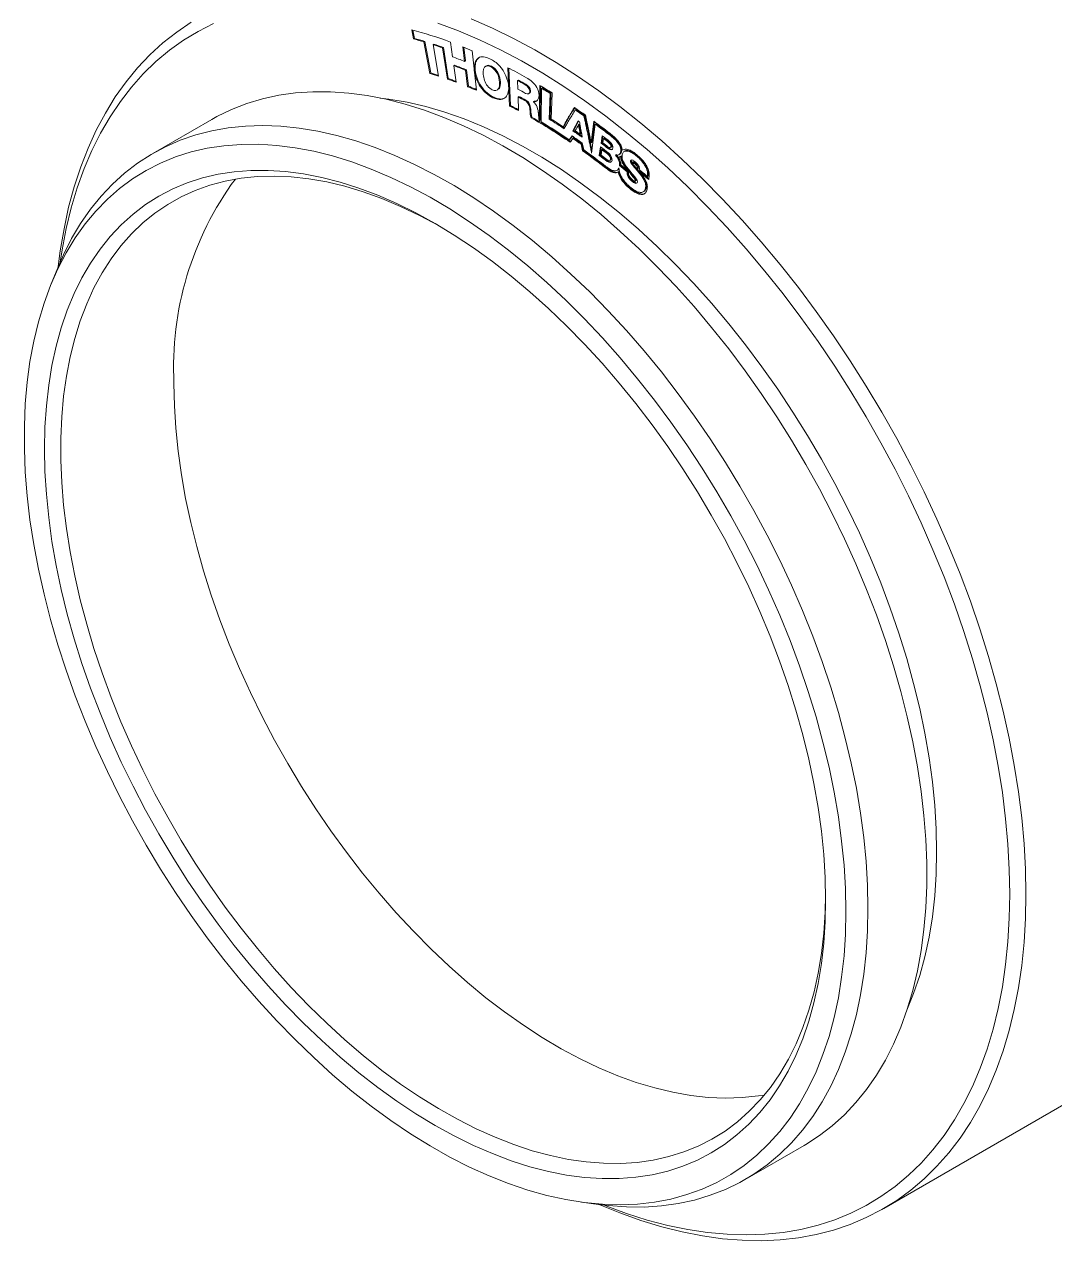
# Model space of a CAD drawing. Header units: inches. Extents: x 0.1 to 10.9, y 0 to 8.5.
# Drawn here: x 6.98 to 8.78, y 5.214 to 7.339 of the extents above; entities that cross this region are included whole.
import ezdxf

# ---------------------------------------------------------------- set-up
doc = ezdxf.new("R2010")
doc.units = ezdxf.units.IN
doc.header["$MEASUREMENT"] = 0

msp = doc.modelspace()

# ---------------------------------------------------------------- linework, layer by layer
at = {"color": 7, "linetype": 'Continuous', "lineweight": 0}
for p, q in [((7.6604, 7.3135), (7.6571, 7.3295)), ((7.6618, 7.3143), (7.6588, 7.329)), ((7.6618, 7.3143), (7.6604, 7.3135)), ((7.6799, 7.3092), (7.6785, 7.3084)), ((7.6889, 7.2531), (7.6785, 7.3084)), ((7.6903, 7.2539), (7.6799, 7.3092)), ((7.6957, 7.3043), (7.6943, 7.3035)), ((7.6943, 7.3035), (7.7039, 7.2485)), ((7.7124, 7.2987), (7.711, 7.2979)), ((7.7195, 7.2432), (7.711, 7.2979)), ((7.721, 7.2441), (7.7124, 7.2987)), ((7.7247, 7.3079), (7.7283, 7.2823)), ((7.7494, 7.2742), (7.7463, 7.2995)), ((7.7508, 7.275), (7.7479, 7.2988)), ((7.7627, 7.2927), (7.77, 7.2237)), ((7.7508, 7.275), (7.7494, 7.2742)), ((7.6903, 7.2539), (7.6889, 7.2531)), ((7.732, 7.2675), (7.7306, 7.2666)), ((7.7306, 7.2666), (7.7347, 7.2378)), ((7.7527, 7.2594), (7.7513, 7.2586)), ((7.7547, 7.23), (7.7513, 7.2586)), ((7.7562, 7.2308), (7.7527, 7.2594)), ((7.7678, 7.259), (7.7664, 7.2582)), ((7.7877, 7.2666), (7.786, 7.2656)), ((7.7962, 7.2658), (7.7948, 7.265)), ((7.8281, 7.1962), (7.8251, 7.2632)), ((7.8295, 7.1971), (7.8266, 7.2624)), ((7.721, 7.2441), (7.7195, 7.2432)), ((7.7562, 7.2308), (7.7547, 7.23)), ((7.812, 7.2387), (7.8106, 7.2379)), ((7.8435, 7.2415), (7.8421, 7.2407)), ((7.8421, 7.2407), (7.8425, 7.2257)), ((7.8565, 7.2343), (7.8551, 7.2335)), ((7.8808, 7.2322), (7.8799, 7.1705)), ((7.8822, 7.2314), (7.8814, 7.1713)), ((7.8831, 7.1687), (7.8841, 7.227)), ((7.8855, 7.2278), (7.8841, 7.227)), ((7.8005, 7.2115), (7.799, 7.2106)), ((7.8063, 7.2242), (7.8081, 7.2252)), ((7.8084, 7.2088), (7.807, 7.208)), ((7.8443, 7.2131), (7.8429, 7.2123)), ((7.8429, 7.2123), (7.8435, 7.1881)), ((7.8563, 7.2065), (7.8549, 7.2057)), ((7.8614, 7.2177), (7.8632, 7.2188)), ((7.8648, 7.2226), (7.8634, 7.2218)), ((7.8712, 7.2047), (7.8698, 7.2039)), ((7.8989, 7.2179), (7.8975, 7.1732)), ((7.9004, 7.2188), (7.8989, 7.174)), ((7.9004, 7.2188), (7.8989, 7.2179)), ((7.9006, 7.1735), (7.9023, 7.2191)), ((7.8295, 7.1971), (7.8281, 7.1962)), ((7.8652, 7.1881), (7.8638, 7.1873)), ((7.8698, 7.2039), (7.8698, 7.2037)), ((7.9442, 7.1901), (7.9428, 7.1893)), ((7.3077, 7.1728), (7.2049, 7.1135)), ((7.867, 7.1766), (7.8656, 7.1758)), ((7.8814, 7.1713), (7.8799, 7.1705)), ((7.8989, 7.174), (7.8975, 7.1732)), ((7.948, 7.1701), (7.9388, 7.1527)), ((7.9487, 7.1696), (7.9402, 7.1536)), ((7.9498, 7.1644), (7.9484, 7.1636)), ((7.9593, 7.1796), (7.9579, 7.1788)), ((7.9753, 7.1695), (7.9706, 7.1319)), ((7.9714, 7.1137), (7.9778, 7.1644)), ((7.9765, 7.1687), (7.972, 7.1327)), ((7.9792, 7.1652), (7.9778, 7.1644)), ((7.9229, 7.161), (7.9215, 7.1601)), ((7.9373, 7.1439), (7.9324, 7.1371)), ((7.9378, 7.1435), (7.9339, 7.138)), ((7.9402, 7.1536), (7.9388, 7.1527)), ((7.9526, 7.1481), (7.9512, 7.1473)), ((7.9879, 7.1312), (7.9898, 7.1442)), ((7.9893, 7.132), (7.991, 7.1433)), ((8.0056, 7.1453), (8.0042, 7.1445)), ((7.9339, 7.138), (7.9324, 7.1371)), ((7.9342, 7.1328), (7.9385, 7.1396)), ((7.9399, 7.1404), (7.9385, 7.1396)), ((7.9543, 7.1304), (7.9529, 7.1295)), ((7.9529, 7.1295), (7.9553, 7.1181)), ((7.9543, 7.1304), (7.9567, 7.119)), ((7.9576, 7.1196), (7.9546, 7.1318)), ((7.972, 7.1327), (7.9706, 7.1319)), ((7.987, 7.125), (7.9848, 7.11)), ((7.9882, 7.1241), (7.9862, 7.1108)), ((7.9892, 7.1202), (7.9878, 7.1105)), ((7.9893, 7.132), (7.9879, 7.1312)), ((7.9907, 7.121), (7.9892, 7.1202)), ((7.9922, 7.1392), (7.9911, 7.1317)), ((7.9936, 7.1401), (7.9922, 7.1392)), ((8.002, 7.1223), (8.0006, 7.1215)), ((8.0026, 7.1332), (8.0011, 7.1324)), ((8.0043, 7.1236), (8.006, 7.1246)), ((8.0066, 7.1258), (8.0052, 7.125)), ((7.9567, 7.119), (7.9553, 7.1181)), ((7.9862, 7.1108), (7.9848, 7.11)), ((8, 7.1003), (7.9986, 7.0994)), ((8.0011, 7.113), (7.9997, 7.1121)), ((8.0032, 7.1012), (8.005, 7.1022)), ((8.0059, 7.1039), (8.0044, 7.1031)), ((8.0197, 7.1074), (8.0183, 7.1066)), ((8.0189, 7.1108), (8.0206, 7.1118)), ((8.0197, 7.1074), (8.0217, 7.1079)), ((8.0234, 7.1163), (8.022, 7.1154)), ((8.0239, 7.1094), (8.0225, 7.1086)), ((8.0298, 7.1176), (8.0281, 7.1166)), ((8.0407, 7.1011), (8.0393, 7.1003)), ((8.0412, 7.1019), (8.0407, 7.1011)), ((8.0438, 7.0985), (8.0424, 7.0977)), ((8.0521, 7.1089), (8.0507, 7.1081)), ((8.0003, 7.0864), (7.9989, 7.0856)), ((8.0156, 7.0837), (8.0173, 7.0847)), ((8.0164, 7.0805), (8.0177, 7.0812)), ((8.0192, 7.0874), (8.0169, 7.0849)), ((8.0191, 7.082), (8.0177, 7.0812)), ((8.0197, 7.0795), (8.0182, 7.0787)), ((8.0215, 7.093), (8.0201, 7.0922)), ((8.0348, 7.0858), (8.0334, 7.0849)), ((8.0334, 7.0849), (8.0359, 7.0821)), ((8.0348, 7.0821), (8.0334, 7.0813)), ((8.0348, 7.0858), (8.0373, 7.0829)), ((8.0373, 7.0829), (8.0359, 7.0821)), ((8.0377, 7.0824), (8.0362, 7.0816)), ((8.0489, 7.0954), (8.0475, 7.0946)), ((8.0526, 7.0868), (8.0512, 7.086)), ((8.0529, 7.089), (8.0515, 7.0882)), ((8.055, 7.0811), (8.0536, 7.0803)), ((8.056, 7.0828), (8.0546, 7.082)), ((8.027, 7.0658), (8.0256, 7.065)), ((8.0288, 7.0635), (8.0274, 7.0627)), ((8.0431, 7.0658), (8.0417, 7.065)), ((8.047, 7.0649), (8.0487, 7.0659)), ((8.0492, 7.0664), (8.0478, 7.0656)), ((8.0702, 7.0738), (8.0687, 7.073)), ((8.0506, 7.0451), (8.0492, 7.0443)), ((8.0611, 7.046), (8.0629, 7.047)), ((8.0669, 7.0533), (8.0655, 7.0525)), ((7.0387, 6.9134), (7.0274, 6.8858)), ((8.4817, 5.2699), (9.91, 6.0944)), ((8.2398, 5.3208), (8.3426, 5.3801)), ((7.9539, 5.2809), (7.9834, 5.2769))]:
    msp.add_line(p, q, dxfattribs=at)
at = {"color": 7, "linetype": 'Continuous', "lineweight": 0, "flags": 128}
for points in [[(7.0396, 6.9156), (7.0432, 6.9433), (7.0497, 6.9819), (7.0578, 7.0192), (7.0676, 7.0552), (7.0788, 7.0897), (7.0917, 7.1227), (7.106, 7.1541), (7.1219, 7.184), (7.1392, 7.2121), (7.158, 7.2384), (7.1781, 7.263), (7.1997, 7.2858), (7.2225, 7.3066), (7.2466, 7.3255), (7.2719, 7.3425)], [(7.3111, 7.3401), (7.2841, 7.3266), (7.2583, 7.311), (7.2337, 7.2935), (7.2103, 7.274), (7.1882, 7.2526), (7.1675, 7.2293), (7.1481, 7.2042), (7.1301, 7.1774), (7.1135, 7.1488), (7.0985, 7.1186), (7.0849, 7.0868), (7.0729, 7.0534), (7.0624, 7.0186), (7.0535, 6.9823), (7.0462, 6.9448), (7.0428, 6.9233)], [(8.702, 5.8193), (8.7011, 5.8624), (8.6987, 5.9063), (8.6946, 5.951), (8.6889, 5.9965), (8.6816, 6.0425), (8.6727, 6.089), (8.6623, 6.1359), (8.6502, 6.1831), (8.6367, 6.2306), (8.6216, 6.2782), (8.6051, 6.3259), (8.5871, 6.3735), (8.5677, 6.421), (8.5469, 6.4682), (8.5248, 6.5151), (8.5014, 6.5616), (8.4768, 6.6076), (8.451, 6.653), (8.4241, 6.6976), (8.396, 6.7416), (8.3669, 6.7846), (8.3369, 6.8267), (8.3059, 6.8678), (8.2741, 6.9077), (8.2414, 6.9465), (8.2081, 6.984), (8.174, 7.0202), (8.1394, 7.055), (8.1043, 7.0883), (8.0686, 7.12), (8.0326, 7.1502), (7.9963, 7.1787), (7.9597, 7.2054), (7.9229, 7.2304), (7.886, 7.2536), (7.8491, 7.2749), (7.8122, 7.2943), (7.7755, 7.3118), (7.7389, 7.3273), (7.7025, 7.3407)], [(7.761, 7.3487), (7.798, 7.3325), (7.8351, 7.3144), (7.8724, 7.2943), (7.9097, 7.2723), (7.9469, 7.2485), (7.984, 7.2228), (8.0209, 7.1954), (8.0575, 7.1662), (8.0938, 7.1354), (8.1297, 7.103), (8.1651, 7.0691), (8.2, 7.0337), (8.2342, 6.9969), (8.2678, 6.9588), (8.3006, 6.9195), (8.3326, 6.8789), (8.3637, 6.8373), (8.3939, 6.7946), (8.4232, 6.751), (8.4513, 6.7065), (8.4784, 6.6613), (8.5043, 6.6154), (8.5291, 6.5689), (8.5525, 6.5219), (8.5747, 6.4745), (8.5955, 6.4268), (8.615, 6.3788), (8.6331, 6.3308), (8.6496, 6.2826), (8.6648, 6.2345), (8.6784, 6.1866), (8.6904, 6.1389), (8.7009, 6.0915), (8.7098, 6.0446), (8.7172, 5.9982), (8.7229, 5.9523), (8.727, 5.9072), (8.7294, 5.8628), (8.7302, 5.8193)], [(7.3077, 7.1728), (7.3169, 7.178), (7.3423, 7.1903), (7.3688, 7.2006), (7.3964, 7.2089), (7.4249, 7.2151), (7.4542, 7.2191), (7.4844, 7.2211), (7.5154, 7.221), (7.5471, 7.2187), (7.5794, 7.2144), (7.6122, 7.208), (7.6455, 7.1994), (7.6792, 7.1889), (7.7132, 7.1763), (7.7475, 7.1616), (7.782, 7.1451), (7.8165, 7.1265), (7.8511, 7.1061), (7.8856, 7.0838), (7.92, 7.0597), (7.9541, 7.0339), (7.988, 7.0064), (8.0215, 6.9772), (8.0546, 6.9465), (8.0872, 6.9143), (8.1191, 6.8807), (8.1505, 6.8457), (8.181, 6.8095), (8.2109, 6.772), (8.2398, 6.7335), (8.2678, 6.6939), (8.2948, 6.6534), (8.3208, 6.6121), (8.3457, 6.57), (8.3694, 6.5273), (8.3919, 6.484), (8.4131, 6.4402), (8.4331, 6.3961), (8.4516, 6.3517), (8.4688, 6.3071), (8.4845, 6.2625), (8.4988, 6.2179), (8.5115, 6.1734), (8.5228, 6.1292), (8.5324, 6.0853), (8.5405, 6.0418), (8.547, 5.9988), (8.5519, 5.9565), (8.5552, 5.9149), (8.5568, 5.8741), (8.5568, 5.8341), (8.5552, 5.7952), (8.5519, 5.7573), (8.547, 5.7206), (8.5405, 5.6852), (8.5324, 5.651), (8.5228, 5.6183), (8.5115, 5.587), (8.4988, 5.5573), (8.4845, 5.5291), (8.4688, 5.5027), (8.4516, 5.4779), (8.4331, 5.455), (8.4131, 5.4338), (8.3919, 5.4146), (8.3694, 5.3973), (8.3457, 5.3819), (8.3426, 5.3801)], [(7.6021, 7.2101), (7.6171, 7.2083), (7.6493, 7.2028), (7.682, 7.1952), (7.7151, 7.1855), (7.7486, 7.1737), (7.7824, 7.1599), (7.8164, 7.1441), (7.8505, 7.1263), (7.8846, 7.1066), (7.9187, 7.085), (7.9527, 7.0616), (7.9865, 7.0364), (8.02, 7.0095), (8.0532, 6.9809), (8.0859, 6.9507), (8.1181, 6.9191), (8.1497, 6.886), (8.1806, 6.8515), (8.2109, 6.8157), (8.2403, 6.7787), (8.2689, 6.7406), (8.2965, 6.7015), (8.3231, 6.6615), (8.3486, 6.6206), (8.3731, 6.5789), (8.3963, 6.5367), (8.4183, 6.4938), (8.4391, 6.4505), (8.4585, 6.4069), (8.4765, 6.363), (8.4931, 6.319), (8.5082, 6.2749), (8.5218, 6.2309), (8.5339, 6.187), (8.5445, 6.1434), (8.5534, 6.1002), (8.5608, 6.0575), (8.5666, 6.0153), (8.5707, 5.9738), (8.5731, 5.9331), (8.574, 5.8932), (8.5731, 5.8542), (8.5707, 5.8163), (8.5666, 5.7796), (8.5608, 5.744), (8.5534, 5.7098), (8.5445, 5.6769), (8.5339, 5.6455), (8.5222, 5.6164)], [(7.0387, 6.9134), (7.0487, 6.9363), (7.063, 6.9645), (7.0787, 6.9909), (7.0959, 7.0157), (7.1144, 7.0386), (7.1344, 7.0598), (7.1556, 7.079), (7.1781, 7.0963), (7.2018, 7.1117), (7.2267, 7.1251), (7.2527, 7.1364), (7.2797, 7.1457), (7.3077, 7.1529), (7.3367, 7.158), (7.3665, 7.1611), (7.3971, 7.162), (7.4284, 7.1608), (7.4604, 7.1575), (7.4929, 7.1521), (7.526, 7.1446), (7.5595, 7.1351), (7.5934, 7.1235), (7.6276, 7.1099), (7.6619, 7.0943), (7.6964, 7.0767), (7.731, 7.0572), (7.7656, 7.0358), (7.8, 7.0127), (7.8343, 6.9877), (7.8683, 6.961), (7.902, 6.9327), (7.9353, 6.9027), (7.9682, 6.8713), (8.0004, 6.8383), (8.0321, 6.804), (8.0631, 6.7684), (8.0933, 6.7316), (8.1226, 6.6936), (8.1511, 6.6545), (8.1787, 6.6145), (8.2052, 6.5735), (8.2306, 6.5318), (8.2549, 6.4894), (8.278, 6.4464), (8.2999, 6.4028), (8.3205, 6.3589), (8.3397, 6.3146), (8.3576, 6.2701), (8.3741, 6.2255), (8.3891, 6.1809), (8.4026, 6.1363), (8.4146, 6.0919), (8.425, 6.0479), (8.4339, 6.0042), (8.4412, 5.9609), (8.4469, 5.9183), (8.451, 5.8763), (8.4534, 5.835), (8.4542, 5.7946)], [(8.4156, 5.7887), (8.4148, 5.8289), (8.4123, 5.87), (8.4082, 5.9118), (8.4024, 5.9543), (8.395, 5.9974), (8.3861, 6.0409), (8.3755, 6.0849), (8.3634, 6.1291), (8.3497, 6.1734), (8.3346, 6.2179), (8.318, 6.2623), (8.2999, 6.3065), (8.2805, 6.3506), (8.2598, 6.3943), (8.2377, 6.4375), (8.2144, 6.4802), (8.1899, 6.5223), (8.1643, 6.5636), (8.1376, 6.6041), (8.1099, 6.6437), (8.0813, 6.6823), (8.0517, 6.7197), (8.0214, 6.756), (7.9903, 6.791), (7.9586, 6.8247), (7.9262, 6.8569), (7.8933, 6.8876), (7.86, 6.9168), (7.8263, 6.9443), (7.7923, 6.9701), (7.758, 6.9941), (7.7237, 7.0163), (7.6893, 7.0367), (7.6549, 7.0551), (7.6206, 7.0716), (7.5864, 7.0861), (7.5526, 7.0985), (7.519, 7.1089), (7.4859, 7.1172), (7.4533, 7.1234), (7.4212, 7.1274), (7.3898, 7.1294), (7.3591, 7.1292), (7.3291, 7.1269), (7.3, 7.1225), (7.2718, 7.1159), (7.2446, 7.1073), (7.2185, 7.0965), (7.1934, 7.0838), (7.1695, 7.0689), (7.1468, 7.0521), (7.1254, 7.0334), (7.1053, 7.0127), (7.0866, 6.9902), (7.0693, 6.9659), (7.0534, 6.9398), (7.039, 6.912), (7.0261, 6.8826), (7.0148, 6.8516), (7.005, 6.8191), (6.9968, 6.7852), (6.9902, 6.75), (6.9853, 6.7135), (6.982, 6.6758), (6.9804, 6.6371), (6.9804, 6.5973), (6.982, 6.5567), (6.9853, 6.5152), (6.9902, 6.473), (6.9968, 6.4302), (7.005, 6.3869), (7.0148, 6.3431), (7.0261, 6.2991), (7.039, 6.2548), (7.0534, 6.2103), (7.0693, 6.1659), (7.0866, 6.1216), (7.1053, 6.0774), (7.1254, 6.0335), (7.1468, 5.9901), (7.1695, 5.9471), (7.1934, 5.9047), (7.2185, 5.8629), (7.2446, 5.822), (7.2718, 5.782), (7.3, 5.7429), (7.3291, 5.7048), (7.3591, 5.6679), (7.3898, 5.6323), (7.4212, 5.598), (7.4533, 5.565), (7.4859, 5.5335), (7.519, 5.5036), (7.5526, 5.4752), (7.5864, 5.4486), (7.6206, 5.4237), (7.6549, 5.4005), (7.6893, 5.3792), (7.7237, 5.3598), (7.758, 5.3424), (7.7923, 5.3269), (7.8263, 5.3135), (7.86, 5.302), (7.8933, 5.2927), (7.9262, 5.2855), (7.9586, 5.2803), (7.9903, 5.2773), (8.0214, 5.2764), (8.0517, 5.2777), (8.0813, 5.281), (8.1099, 5.2865), (8.1376, 5.2941), (8.1643, 5.3038), (8.1899, 5.3156), (8.2144, 5.3294), (8.2377, 5.3452), (8.2598, 5.363), (8.2805, 5.3827), (8.2999, 5.4043), (8.318, 5.4277), (8.3346, 5.453), (8.3497, 5.4799), (8.3634, 5.5085), (8.3755, 5.5387), (8.3861, 5.5705), (8.395, 5.6037), (8.4024, 5.6382), (8.4082, 5.6741), (8.4123, 5.7112), (8.4148, 5.7494), (8.4156, 5.7887)], [(8.3802, 5.8091), (8.3794, 5.7709), (8.3769, 5.7337), (8.3728, 5.6977), (8.3671, 5.6629), (8.3598, 5.6294), (8.3508, 5.5973), (8.3403, 5.5666), (8.3283, 5.5375), (8.3147, 5.51), (8.2997, 5.4841), (8.2831, 5.46), (8.2652, 5.4377), (8.2459, 5.4172), (8.2253, 5.3986), (8.2035, 5.382), (8.1804, 5.3673), (8.1561, 5.3546), (8.1308, 5.344), (8.1043, 5.3354), (8.077, 5.329), (8.0487, 5.3246), (8.0195, 5.3224), (7.9896, 5.3223), (7.959, 5.3243), (7.9277, 5.3284), (7.8959, 5.3346), (7.8637, 5.3429), (7.831, 5.3533), (7.798, 5.3658), (7.7648, 5.3802), (7.7313, 5.3967), (7.6979, 5.415), (7.6644, 5.4353), (7.631, 5.4574), (7.5977, 5.4814), (7.5647, 5.507), (7.5321, 5.5344), (7.4998, 5.5633), (7.468, 5.5938), (7.4367, 5.6258), (7.4061, 5.6591), (7.3762, 5.6938), (7.3471, 5.7297), (7.3188, 5.7667), (7.2914, 5.8048), (7.265, 5.8438), (7.2396, 5.8837), (7.2154, 5.9244), (7.1923, 5.9657), (7.1704, 6.0076), (7.1498, 6.05), (7.1305, 6.0928), (7.1126, 6.1358), (7.0961, 6.179), (7.081, 6.2222), (7.0675, 6.2654), (7.0554, 6.3084), (7.0449, 6.3512), (7.036, 6.3936), (7.0286, 6.4356), (7.0229, 6.477), (7.0188, 6.5178), (7.0163, 6.5578), (7.0155, 6.5969), (7.0163, 6.6351), (7.0188, 6.6723), (7.0229, 6.7083), (7.0286, 6.7431), (7.036, 6.7766), (7.0449, 6.8087), (7.0554, 6.8393), (7.0675, 6.8685), (7.081, 6.896), (7.0961, 6.9218), (7.1126, 6.946), (7.1305, 6.9683), (7.1498, 6.9888), (7.1704, 7.0074), (7.1923, 7.024), (7.2154, 7.0387), (7.2396, 7.0514), (7.265, 7.062), (7.2914, 7.0705), (7.3188, 7.077), (7.3471, 7.0814), (7.3762, 7.0836), (7.4061, 7.0837), (7.4367, 7.0817), (7.468, 7.0776), (7.4998, 7.0714), (7.5321, 7.0631), (7.5647, 7.0527), (7.5977, 7.0402), (7.631, 7.0258), (7.6644, 7.0093), (7.6979, 6.991), (7.7313, 6.9707), (7.7648, 6.9486), (7.798, 6.9246), (7.831, 6.899), (7.8637, 6.8716), (7.8959, 6.8427), (7.9277, 6.8122), (7.959, 6.7802), (7.9896, 6.7469), (8.0195, 6.7122), (8.0487, 6.6763), (8.077, 6.6393), (8.1043, 6.6012), (8.1308, 6.5622), (8.1561, 6.5223), (8.1804, 6.4816), (8.2035, 6.4403), (8.2253, 6.3984), (8.2459, 6.356), (8.2652, 6.3132), (8.2831, 6.2702), (8.2997, 6.227), (8.3147, 6.1838), (8.3283, 6.1406), (8.3403, 6.0976), (8.3508, 6.0548), (8.3598, 6.0123), (8.3671, 5.9704), (8.3728, 5.929), (8.3769, 5.8882), (8.3794, 5.8482), (8.3802, 5.8091)], [(7.7051, 6.9867), (7.7037, 6.9875), (7.6707, 7.0052), (7.6378, 7.0209), (7.605, 7.0346), (7.5725, 7.0463), (7.5404, 7.056), (7.5087, 7.0636), (7.4774, 7.0691), (7.4468, 7.0725), (7.4168, 7.0738), (7.3875, 7.073), (7.359, 7.0701), (7.3314, 7.0651), (7.3047, 7.058), (7.279, 7.0488), (7.2543, 7.0376), (7.2308, 7.0244), (7.2085, 7.0091), (7.1874, 6.9919), (7.1676, 6.9728), (7.1491, 6.9519), (7.1319, 6.9291), (7.1163, 6.9045), (7.102, 6.8783), (7.0893, 6.8505), (7.078, 6.821), (7.0684, 6.7901), (7.0603, 6.7578), (7.0538, 6.7241), (7.0489, 6.6892), (7.0456, 6.6531), (7.044, 6.6159), (7.044, 6.5777), (7.0456, 6.5386), (7.0489, 6.4988), (7.0538, 6.4582), (7.0603, 6.417), (7.0684, 6.3753), (7.078, 6.3333), (7.0893, 6.2909), (7.102, 6.2483), (7.1163, 6.2056), (7.1319, 6.163), (7.1491, 6.1204), (7.1676, 6.0781), (7.1874, 6.0361), (7.2085, 5.9946), (7.2308, 5.9535), (7.2543, 5.9131), (7.279, 5.8735), (7.3047, 5.8346), (7.3314, 5.7967), (7.359, 5.7598), (7.3875, 5.724), (7.4168, 5.6894), (7.4468, 5.656), (7.4774, 5.6241), (7.5087, 5.5935), (7.5404, 5.5645), (7.5725, 5.537), (7.605, 5.5112), (7.6378, 5.4872), (7.6707, 5.4648), (7.7037, 5.4444), (7.7368, 5.4258), (7.7698, 5.4091), (7.8026, 5.3943), (7.8353, 5.3816), (7.8676, 5.3709), (7.8995, 5.3623), (7.931, 5.3557), (7.962, 5.3512), (7.9923, 5.3489), (8.022, 5.3486), (8.0509, 5.3505), (8.0789, 5.3545), (8.1061, 5.3605), (8.1323, 5.3687), (8.1575, 5.3789), (8.1816, 5.3911), (8.2045, 5.4053), (8.2262, 5.4216), (8.2467, 5.4397), (8.2659, 5.4597), (8.2837, 5.4816), (8.3001, 5.5053), (8.3151, 5.5307), (8.3286, 5.5577), (8.3406, 5.5864), (8.351, 5.6166), (8.3599, 5.6482), (8.3672, 5.6812), (8.3729, 5.7155), (8.377, 5.7511), (8.3794, 5.7877), (8.3802, 5.8173)], [(8.273, 5.4681), (8.263, 5.4665), (8.2345, 5.4636), (8.2052, 5.4628), (8.1752, 5.4641), (8.1446, 5.4675), (8.1133, 5.473), (8.0816, 5.4806), (8.0495, 5.4903), (8.017, 5.502), (7.9842, 5.5158), (7.9513, 5.5315), (7.9183, 5.5491), (7.8852, 5.5687), (7.8522, 5.5901), (7.8194, 5.6133), (7.7867, 5.6382), (7.7544, 5.6649), (7.7225, 5.6931), (7.691, 5.7229), (7.66, 5.7542), (7.6297, 5.7868), (7.6, 5.8208), (7.5711, 5.856), (7.5431, 5.8924), (7.5159, 5.9298), (7.4897, 5.9682), (7.4645, 6.0075), (7.4404, 6.0475), (7.4175, 6.0883), (7.3958, 6.1296), (7.3753, 6.1714), (7.3561, 6.2135), (7.3383, 6.256), (7.3219, 6.2986), (7.3069, 6.3413), (7.2934, 6.3839), (7.2815, 6.4264), (7.271, 6.4686), (7.2621, 6.5105), (7.2548, 6.552), (7.2491, 6.5929), (7.2451, 6.6331), (7.2426, 6.6726), (7.2418, 6.7112)], [(8.7302, 5.8193), (8.7294, 5.7767), (8.727, 5.7352), (8.7229, 5.6947), (8.7172, 5.6555), (8.7098, 5.6175), (8.7009, 5.5809), (8.6904, 5.5456), (8.6784, 5.5119), (8.6648, 5.4796), (8.6496, 5.449), (8.6331, 5.42), (8.615, 5.3928), (8.5955, 5.3673), (8.5747, 5.3436), (8.5525, 5.3218), (8.5291, 5.3019), (8.5043, 5.284), (8.4784, 5.268), (8.4513, 5.254), (8.4232, 5.2421), (8.3939, 5.2323), (8.3637, 5.2245), (8.3326, 5.2188), (8.3006, 5.2152), (8.2678, 5.2137), (8.2342, 5.2143), (8.2, 5.2171), (8.1651, 5.2219), (8.1297, 5.2289), (8.0938, 5.2379), (8.0575, 5.249), (8.0209, 5.2622), (7.9858, 5.2766)], [(7.9941, 5.2756), (7.9963, 5.2747), (8.0326, 5.2612), (8.0686, 5.2498), (8.1043, 5.2404), (8.1394, 5.2331), (8.174, 5.2279), (8.2081, 5.2248), (8.2414, 5.2238), (8.2741, 5.2249), (8.3059, 5.2281), (8.3369, 5.2334), (8.3669, 5.2408), (8.396, 5.2503), (8.4241, 5.2618), (8.451, 5.2753), (8.4768, 5.2909), (8.5014, 5.3085), (8.5248, 5.328), (8.5469, 5.3494), (8.5677, 5.3726), (8.5871, 5.3977), (8.6051, 5.4246), (8.6216, 5.4531), (8.6367, 5.4833), (8.6502, 5.5152), (8.6623, 5.5485), (8.6727, 5.5834), (8.6816, 5.6196), (8.6889, 5.6572), (8.6946, 5.696), (8.6987, 5.736), (8.7011, 5.7771), (8.702, 5.8193)], [(8.4542, 5.7946), (8.4534, 5.7552), (8.451, 5.7168), (8.4469, 5.6795), (8.4412, 5.6434), (8.4339, 5.6086), (8.425, 5.5751), (8.4146, 5.5431), (8.4026, 5.5126), (8.3891, 5.4837), (8.3741, 5.4564), (8.3576, 5.4307), (8.3397, 5.4069), (8.3205, 5.3848), (8.2999, 5.3646), (8.278, 5.3464), (8.2549, 5.33), (8.2306, 5.3156), (8.2052, 5.3033), (8.1787, 5.293), (8.1511, 5.2847), (8.1226, 5.2786), (8.0933, 5.2745), (8.0631, 5.2725), (8.0321, 5.2726), (8.0004, 5.2749), (7.9834, 5.2769)]]:
    msp.add_lwpolyline(points, dxfattribs=at)
at = {"color": 7, "linetype": 'Continuous', "lineweight": 0}
msp.add_arc((7.7946, 6.7401), 0.5536, 143.6021, 182.9884, dxfattribs=at)
for points in [[(7.6571, 7.3295), (7.6794, 7.3235), (7.702, 7.3163), (7.7247, 7.3079)], [(7.6785, 7.3084), (7.6724, 7.3101), (7.6664, 7.3118), (7.6604, 7.3135)], [(7.6799, 7.3092), (7.6738, 7.311), (7.6678, 7.3127), (7.6618, 7.3143)], [(7.711, 7.2979), (7.7054, 7.2998), (7.6999, 7.3017), (7.6943, 7.3035)], [(7.7124, 7.2987), (7.7068, 7.3006), (7.7013, 7.3025), (7.6957, 7.3043)], [(7.7463, 7.2995), (7.7518, 7.2973), (7.7572, 7.295), (7.7627, 7.2927)], [(7.7283, 7.2823), (7.7353, 7.2797), (7.7424, 7.277), (7.7494, 7.2742)], [(7.7039, 7.2485), (7.6989, 7.2501), (7.6939, 7.2516), (7.6889, 7.2531)], [(7.7513, 7.2586), (7.7444, 7.2614), (7.7375, 7.2641), (7.7306, 7.2666)], [(7.7527, 7.2594), (7.7458, 7.2622), (7.7389, 7.2649), (7.732, 7.2675)], [(7.8251, 7.2632), (7.8359, 7.2576), (7.8467, 7.2518), (7.8576, 7.2457)], [(7.7347, 7.2378), (7.7296, 7.2397), (7.7246, 7.2415), (7.7195, 7.2432)], [(7.77, 7.2237), (7.7649, 7.2259), (7.7598, 7.228), (7.7547, 7.23)], [(7.8266, 7.2297), (7.8266, 7.2287), (7.8265, 7.2276), (7.8265, 7.2265)], [(7.8551, 7.2335), (7.8507, 7.2359), (7.8464, 7.2383), (7.8421, 7.2407)], [(7.8565, 7.2343), (7.8522, 7.2368), (7.8478, 7.2391), (7.8435, 7.2415)], [(7.8634, 7.2218), (7.8638, 7.2263), (7.8588, 7.2314), (7.8551, 7.2335)], [(7.8648, 7.2226), (7.8652, 7.2271), (7.8602, 7.2322), (7.8565, 7.2343)], [(7.9023, 7.2191), (7.8951, 7.2236), (7.888, 7.228), (7.8808, 7.2322)], [(7.807, 7.208), (7.8044, 7.2086), (7.8017, 7.2096), (7.799, 7.2106)], [(7.8084, 7.2088), (7.8058, 7.2094), (7.8031, 7.2104), (7.8005, 7.2115)], [(7.8425, 7.2257), (7.847, 7.2233), (7.8515, 7.2208), (7.856, 7.2183)], [(7.8549, 7.2057), (7.8509, 7.2079), (7.8469, 7.2101), (7.8429, 7.2123)], [(7.8563, 7.2065), (7.8523, 7.2087), (7.8483, 7.2109), (7.8443, 7.2131)], [(7.856, 7.2183), (7.8596, 7.2162), (7.8637, 7.2174), (7.8634, 7.2218)], [(7.8796, 7.2145), (7.8794, 7.2077), (7.8756, 7.2028), (7.8698, 7.2039)], [(7.8435, 7.1881), (7.8384, 7.1909), (7.8333, 7.1936), (7.8281, 7.1962)], [(7.8656, 7.1758), (7.864, 7.1799), (7.8641, 7.1836), (7.8638, 7.1873)], [(7.867, 7.1766), (7.8654, 7.1807), (7.8655, 7.1844), (7.8652, 7.1881)], [(7.8698, 7.2037), (7.8758, 7.1991), (7.878, 7.1898), (7.8785, 7.183)], [(7.9428, 7.1893), (7.9478, 7.1858), (7.9528, 7.1824), (7.9579, 7.1788)], [(7.9442, 7.1901), (7.9492, 7.1867), (7.9543, 7.1832), (7.9593, 7.1796)], [(7.9342, 7.1328), (7.9114, 7.1483), (7.8885, 7.1626), (7.8656, 7.1758)], [(7.9356, 7.1336), (7.9128, 7.1491), (7.8899, 7.1635), (7.867, 7.1766)], [(7.8785, 7.183), (7.8788, 7.1789), (7.879, 7.1748), (7.8799, 7.1705)], [(7.9324, 7.1371), (7.916, 7.1482), (7.8996, 7.1588), (7.8831, 7.1687)], [(7.8975, 7.1732), (7.9061, 7.1678), (7.9148, 7.1623), (7.9234, 7.1566)], [(7.9215, 7.1601), (7.9146, 7.1647), (7.9076, 7.1692), (7.9006, 7.1735)], [(7.9484, 7.1636), (7.9466, 7.16), (7.9449, 7.1564), (7.9429, 7.1531)], [(7.948, 7.1701), (7.9487, 7.1696), (7.9494, 7.1691), (7.9502, 7.1686)], [(7.9512, 7.1473), (7.9504, 7.1527), (7.9497, 7.158), (7.9484, 7.1636)], [(7.9526, 7.1481), (7.9518, 7.1535), (7.9511, 7.1589), (7.9498, 7.1644)], [(7.9546, 7.1318), (7.9489, 7.1359), (7.9431, 7.1399), (7.9373, 7.1439)], [(7.955, 7.1415), (7.9496, 7.1453), (7.9442, 7.1491), (7.9388, 7.1527)], [(7.9429, 7.1531), (7.9456, 7.1512), (7.9484, 7.1492), (7.9512, 7.1473)], [(7.9898, 7.1442), (7.9941, 7.141), (7.9984, 7.1377), (8.0027, 7.1344)], [(7.9385, 7.1396), (7.9433, 7.1363), (7.9481, 7.1329), (7.9529, 7.1295)], [(7.9399, 7.1404), (7.9447, 7.1371), (7.9495, 7.1337), (7.9543, 7.1304)], [(7.9963, 7.0907), (7.9834, 7.1007), (7.9705, 7.1103), (7.9576, 7.1196)], [(7.987, 7.125), (7.9917, 7.1215), (7.9963, 7.1179), (8.001, 7.1143)], [(8.0006, 7.1215), (7.9964, 7.1248), (7.9921, 7.128), (7.9879, 7.1312)], [(7.9997, 7.1121), (7.9962, 7.1148), (7.9927, 7.1175), (7.9892, 7.1202)], [(8.002, 7.1223), (7.9978, 7.1256), (7.9936, 7.1288), (7.9893, 7.132)], [(8.0011, 7.113), (7.9977, 7.1157), (7.9942, 7.1184), (7.9907, 7.121)], [(7.9911, 7.1317), (7.994, 7.1295), (7.997, 7.1272), (8, 7.125)], [(8.0011, 7.1324), (7.9982, 7.1347), (7.9952, 7.137), (7.9922, 7.1392)], [(8.0026, 7.1332), (7.9996, 7.1355), (7.9966, 7.1378), (7.9936, 7.1401)], [(8, 7.125), (8.0021, 7.1233), (8.0049, 7.1226), (8.0052, 7.125)], [(8.0084, 7.1226), (8.008, 7.1188), (8.004, 7.1189), (8.0006, 7.1215)], [(8.0052, 7.125), (8.0057, 7.1273), (8.0034, 7.1306), (8.0011, 7.1324)], [(8.0066, 7.1258), (8.0071, 7.1281), (8.0048, 7.1315), (8.0026, 7.1332)], [(8.0027, 7.1344), (8.0062, 7.1317), (8.0093, 7.1261), (8.0084, 7.1226)], [(7.9553, 7.1181), (7.9699, 7.1078), (7.9844, 7.0969), (7.9989, 7.0856)], [(7.9567, 7.119), (7.9713, 7.1086), (7.9858, 7.0977), (8.0003, 7.0864)], [(7.9986, 7.0994), (7.994, 7.103), (7.9894, 7.1065), (7.9848, 7.11)], [(8, 7.1003), (7.9954, 7.1038), (7.9908, 7.1073), (7.9862, 7.1108)], [(7.9878, 7.1105), (7.9913, 7.1079), (7.9947, 7.1053), (7.9982, 7.1026)], [(7.9982, 7.1026), (8.0008, 7.1006), (8.0041, 7.1002), (8.0044, 7.1031)], [(8.0071, 7.1011), (8.0064, 7.0971), (8.0023, 7.0965), (7.9986, 7.0994)], [(8.0044, 7.1031), (8.005, 7.1058), (8.0024, 7.11), (7.9997, 7.1121)], [(8.001, 7.1143), (8.0049, 7.1113), (8.0078, 7.1052), (8.0071, 7.1011)], [(8.0059, 7.1039), (8.0064, 7.1066), (8.0038, 7.1108), (8.0011, 7.113)], [(8.0177, 7.0812), (8.0179, 7.0804), (8.018, 7.0795), (8.0182, 7.0787)], [(8.0182, 7.0787), (8.0195, 7.074), (8.0224, 7.0692), (8.0256, 7.065)], [(8.0191, 7.082), (8.0193, 7.0812), (8.0195, 7.0804), (8.0197, 7.0795)], [(8.0197, 7.0795), (8.021, 7.0748), (8.0238, 7.07), (8.027, 7.0658)], [(8.0201, 7.0922), (8.0245, 7.0886), (8.029, 7.085), (8.0334, 7.0813)], [(8.0215, 7.093), (8.0259, 7.0894), (8.0304, 7.0858), (8.0348, 7.0821)], [(8.0359, 7.0821), (8.0314, 7.0858), (8.0269, 7.0895), (8.0224, 7.0932)], [(8.0687, 7.073), (8.0641, 7.0772), (8.0594, 7.0812), (8.0546, 7.0853)], [(8.0549, 7.0816), (8.0548, 7.0817), (8.0547, 7.0819), (8.0546, 7.082)], [(8.0256, 7.065), (8.0262, 7.0642), (8.0268, 7.0635), (8.0274, 7.0627)], [(8.027, 7.0658), (8.0276, 7.065), (8.0282, 7.0643), (8.0288, 7.0635)], [(8.0274, 7.0627), (8.0342, 7.0546), (8.0415, 7.0485), (8.0492, 7.0443)], [(8.0288, 7.0635), (8.0357, 7.0554), (8.0429, 7.0493), (8.0506, 7.0451)]]:
    msp.add_open_spline(points, degree=3, dxfattribs=at)
for points, knots in [([(7.7664, 7.2582), (7.7662, 7.2605), (7.7665, 7.2698), (7.7719, 7.2847), (7.7864, 7.2822), (7.7937, 7.2787)], [0, 0, 0, 0, 0.11878, 0.526087, 1, 1, 1, 1]), ([(7.7678, 7.259), (7.7679, 7.2624), (7.7679, 7.2691), (7.7704, 7.2772), (7.7739, 7.2799), (7.7755, 7.2812)], [0, 0, 0, 0, 0.3503398, 0.7000371, 1, 1, 1, 1]), ([(7.7937, 7.2787), (7.7995, 7.276), (7.816, 7.2649), (7.8257, 7.2417), (7.8266, 7.2297)], [0, 0, 0, 0, 0.366225, 1, 1, 1, 1]), ([(7.7037, 7.2498), (7.7014, 7.2505), (7.6969, 7.2519), (7.6925, 7.2533), (7.6903, 7.2539)], [0, 0, 0, 0, 0.505913, 1, 1, 1, 1]), ([(7.799, 7.2106), (7.7913, 7.2143), (7.7751, 7.2278), (7.7676, 7.2491), (7.7664, 7.2582)], [0, 0, 0, 0, 0.513959, 1, 1, 1, 1]), ([(7.8005, 7.2115), (7.7927, 7.2151), (7.7765, 7.2286), (7.769, 7.2499), (7.7678, 7.259)], [0, 0, 0, 0, 0.513959, 1, 1, 1, 1]), ([(7.7948, 7.265), (7.7918, 7.2664), (7.7834, 7.2679), (7.7816, 7.2578), (7.7822, 7.2513)], [0, 0, 0, 0, 0.355423, 1, 1, 1, 1]), ([(7.7822, 7.2513), (7.7827, 7.2448), (7.7864, 7.2325), (7.795, 7.2259), (7.7979, 7.2246)], [0, 0, 0, 0, 0.650892, 1, 1, 1, 1]), ([(7.7962, 7.2658), (7.7938, 7.2668), (7.7904, 7.2683), (7.7884, 7.2664), (7.7879, 7.266)], [0, 0, 0, 0, 0.733793, 1, 1, 1, 1]), ([(7.8106, 7.2379), (7.8101, 7.2423), (7.8084, 7.2534), (7.7995, 7.2628), (7.7948, 7.265)], [0, 0, 0, 0, 0.433421, 1, 1, 1, 1]), ([(7.812, 7.2387), (7.8115, 7.2431), (7.8099, 7.2542), (7.8009, 7.2636), (7.7962, 7.2658)], [0, 0, 0, 0, 0.433421, 1, 1, 1, 1]), ([(7.7345, 7.2392), (7.7322, 7.24), (7.7277, 7.2417), (7.7232, 7.2433), (7.721, 7.2441)], [0, 0, 0, 0, 0.507575, 1, 1, 1, 1]), ([(7.7699, 7.2252), (7.7675, 7.2262), (7.763, 7.2281), (7.7584, 7.2299), (7.7562, 7.2308)], [0, 0, 0, 0, 0.509567, 1, 1, 1, 1]), ([(7.7979, 7.2246), (7.8025, 7.2224), (7.8102, 7.2239), (7.8106, 7.2337), (7.8106, 7.2379)], [0, 0, 0, 0, 0.559816, 1, 1, 1, 1]), ([(7.8265, 7.2265), (7.826, 7.2184), (7.8213, 7.2079), (7.8111, 7.2072), (7.807, 7.208)], [0.0619722, 0.0619722, 0.0619722, 0.0619722, 0.5383165, 0.8226206, 0.8226206, 0.8226206, 0.8226206]), ([(7.8076, 7.2256), (7.8086, 7.2261), (7.8109, 7.2273), (7.8119, 7.2325), (7.812, 7.2366), (7.812, 7.2387)], [0, 0, 0, 0, 0.270997, 0.630535, 1, 1, 1, 1]), ([(7.8576, 7.2457), (7.864, 7.242), (7.8757, 7.2331), (7.8797, 7.2188), (7.8796, 7.2145)], [0, 0, 0, 0, 0.636837, 1, 1, 1, 1]), ([(7.8841, 7.227), (7.8866, 7.2255), (7.8915, 7.2225), (7.8965, 7.2195), (7.8989, 7.2179)], [0, 0, 0, 0, 0.498564, 1, 1, 1, 1]), ([(7.8855, 7.2278), (7.888, 7.2263), (7.8929, 7.2233), (7.8979, 7.2203), (7.9004, 7.2188)], [0, 0, 0, 0, 0.498564, 1, 1, 1, 1]), ([(7.8195, 7.2103), (7.8182, 7.2096), (7.8149, 7.2079), (7.8108, 7.2084), (7.8084, 7.2088)], [0, 0, 0, 0, 0.427207, 1, 1, 1, 1]), ([(7.8638, 7.1873), (7.8635, 7.1904), (7.8633, 7.1975), (7.8578, 7.2045), (7.8549, 7.2057)], [0, 0, 0, 0, 0.492989, 1, 1, 1, 1]), ([(7.8652, 7.1881), (7.8649, 7.1912), (7.8647, 7.1983), (7.8592, 7.2053), (7.8563, 7.2065)], [0, 0, 0, 0, 0.492989, 1, 1, 1, 1]), ([(7.863, 7.2187), (7.863, 7.2187), (7.8637, 7.2188), (7.8646, 7.22), (7.8647, 7.2217), (7.8648, 7.2226)], [0, 0, 0, 0, 0.008579, 0.508391, 1, 1, 1, 1]), ([(7.8763, 7.2057), (7.8758, 7.2054), (7.8744, 7.2044), (7.8725, 7.2046), (7.8712, 7.2047)], [0, 0, 0, 0, 0.349727, 1, 1, 1, 1]), ([(7.8435, 7.1897), (7.8411, 7.191), (7.8365, 7.1935), (7.8318, 7.1959), (7.8295, 7.1971)], [0, 0, 0, 0, 0.514023, 1, 1, 1, 1]), ([(7.9413, 7.1936), (7.9411, 7.1932), (7.9408, 7.1924), (7.9397, 7.1913), (7.9383, 7.1888), (7.9354, 7.184), (7.9312, 7.1771), (7.9262, 7.1687), (7.9231, 7.163), (7.9215, 7.1601)], [0, 0, 0, 0, 0.031287, 0.062574, 0.125027, 0.250008, 0.499948, 0.749974, 1, 1, 1, 1]), ([(7.9419, 7.1931), (7.9403, 7.1905), (7.9367, 7.1848), (7.9303, 7.1742), (7.9257, 7.166), (7.9229, 7.161)], [0, 0, 0, 0, 0.25125, 0.542442, 1, 1, 1, 1]), ([(7.9234, 7.1566), (7.9239, 7.1574), (7.9255, 7.1601), (7.9286, 7.1658), (7.9345, 7.1759), (7.9395, 7.1839), (7.9428, 7.1893)], [0, 0, 0, 0, 0.074082, 0.250077, 0.500115, 1, 1, 1, 1]), ([(7.9608, 7.18), (7.9575, 7.1823), (7.951, 7.1869), (7.9445, 7.1913), (7.9413, 7.1936)], [0, 0, 0, 0, 0.500562, 1, 1, 1, 1]), ([(7.8989, 7.174), (7.9037, 7.171), (7.9122, 7.1657), (7.9206, 7.1602), (7.9242, 7.1578)], [0, 0, 0, 0, 0.5752178, 1, 1, 1, 1]), ([(7.9502, 7.1686), (7.9507, 7.1666), (7.9516, 7.1577), (7.9538, 7.1485), (7.955, 7.1415)], [0, 0, 0, 0, 0.21716, 1, 1, 1, 1]), ([(7.9579, 7.1788), (7.9582, 7.1772), (7.9587, 7.1745), (7.9597, 7.1707), (7.9606, 7.1669), (7.9613, 7.1628), (7.9622, 7.1584), (7.9632, 7.1544), (7.9641, 7.1503), (7.9652, 7.1448), (7.9665, 7.1379), (7.9682, 7.1298), (7.97, 7.1217), (7.9709, 7.1164), (7.9714, 7.1137)], [0, 0, 0, 0, 0.074075, 0.124968, 0.171332, 0.249962, 0.312446, 0.37493, 0.432377, 0.499924, 0.63063, 0.749934, 0.874967, 1, 1, 1, 1]), ([(7.9593, 7.1796), (7.9619, 7.1674), (7.9664, 7.147), (7.9704, 7.1267), (7.972, 7.1185)], [0, 0, 0, 0, 0.596754, 1, 1, 1, 1]), ([(7.9706, 7.1319), (7.9704, 7.1331), (7.9696, 7.1371), (7.9683, 7.1437), (7.9669, 7.1504), (7.9658, 7.1564), (7.9647, 7.1619), (7.9633, 7.1679), (7.9619, 7.1739), (7.9612, 7.1779), (7.9608, 7.18)], [0, 0, 0, 0, 0.0776131, 0.2500377, 0.4082034, 0.5000628, 0.6250499, 0.750037, 0.8693729, 1, 1, 1, 1]), ([(8.003, 7.1487), (7.9984, 7.1523), (7.9891, 7.1593), (7.9799, 7.1661), (7.9753, 7.1695)], [0, 0, 0, 0, 0.500488, 1, 1, 1, 1]), ([(7.9778, 7.1644), (7.9822, 7.1611), (7.991, 7.1546), (7.9998, 7.1479), (8.0042, 7.1445)], [0, 0, 0, 0, 0.499686, 1, 1, 1, 1]), ([(7.9792, 7.1652), (7.9836, 7.162), (7.9925, 7.1554), (8.0012, 7.1487), (8.0056, 7.1453)], [0, 0, 0, 0, 0.499686, 1, 1, 1, 1]), ([(7.9546, 7.1436), (7.9522, 7.1453), (7.9474, 7.1486), (7.9426, 7.1519), (7.9402, 7.1536)], [0, 0, 0, 0, 0.504908, 1, 1, 1, 1]), ([(8.0251, 7.1192), (8.0249, 7.1204), (8.0244, 7.1228), (8.0231, 7.1264), (8.0213, 7.1299), (8.0191, 7.1333), (8.0156, 7.1376), (8.0102, 7.143), (8.0055, 7.1467), (8.003, 7.1487)], [0, 0, 0, 0, 0.100861, 0.197674, 0.294002, 0.393461, 0.499347, 0.722429, 1, 1, 1, 1]), ([(8.0042, 7.1445), (8.0063, 7.1428), (8.0101, 7.1399), (8.015, 7.1348), (8.0188, 7.1299), (8.0214, 7.1248), (8.0225, 7.1197), (8.0222, 7.1169), (8.022, 7.1154)], [0, 0, 0, 0, 0.229198, 0.419591, 0.57798, 0.715983, 0.850602, 1, 1, 1, 1]), ([(8.0056, 7.1453), (8.0077, 7.1437), (8.0115, 7.1407), (8.0165, 7.1357), (8.0203, 7.1307), (8.0228, 7.1256), (8.0239, 7.1205), (8.0236, 7.1177), (8.0234, 7.1163)], [0, 0, 0, 0, 0.229198, 0.419591, 0.57798, 0.715983, 0.850602, 1, 1, 1, 1]), ([(8.0083, 7.1209), (8.0082, 7.1209), (8.0078, 7.1204), (8.0064, 7.1204), (8.0043, 7.1208), (8.0028, 7.1218), (8.002, 7.1223)], [0, 0, 0, 0, 0.054642, 0.331253, 0.666252, 1, 1, 1, 1]), ([(8.0058, 7.1246), (8.0059, 7.1246), (8.0062, 7.1246), (8.0065, 7.1251), (8.0066, 7.1256), (8.0066, 7.1258)], [0, 0, 0, 0, 0.101505, 0.541464, 1, 1, 1, 1]), ([(8.051, 7.1106), (8.0492, 7.112), (8.0458, 7.1148), (8.0408, 7.1179), (8.0363, 7.1199), (8.0321, 7.1208), (8.0283, 7.1207), (8.0262, 7.1197), (8.0251, 7.1192)], [0, 0, 0, 0, 0.195673, 0.373715, 0.537947, 0.69321, 0.845207, 1, 1, 1, 1]), ([(8.0065, 7.0991), (8.006, 7.0988), (8.0049, 7.0982), (8.0025, 7.0987), (8.0008, 7.0997), (8, 7.1003)], [0, 0, 0, 0, 0.309967, 0.654262, 1, 1, 1, 1]), ([(8.0048, 7.1022), (8.0049, 7.1023), (8.0055, 7.1025), (8.0057, 7.1033), (8.0059, 7.1039)], [0, 0, 0, 0, 0.27435, 1, 1, 1, 1]), ([(8.022, 7.1154), (8.0218, 7.1147), (8.0215, 7.1133), (8.0203, 7.1117), (8.0186, 7.1105), (8.0161, 7.1098), (8.0139, 7.1104), (8.0129, 7.1107)], [0, 0, 0, 0, 0.163631, 0.327499, 0.499129, 0.750877, 1, 1, 1, 1]), ([(8.0129, 7.1107), (8.0136, 7.1098), (8.0151, 7.1081), (8.017, 7.105), (8.0188, 7.1012), (8.0202, 7.0966), (8.0201, 7.0937), (8.0201, 7.0922)], [0, 0, 0, 0, 0.15963, 0.324136, 0.500475, 0.744136, 1, 1, 1, 1]), ([(8.0143, 7.1115), (8.015, 7.1106), (8.0165, 7.1089), (8.0184, 7.1058), (8.0202, 7.102), (8.0216, 7.0974), (8.0215, 7.0945), (8.0215, 7.093)], [0, 0, 0, 0, 0.15963, 0.324136, 0.500475, 0.744136, 1, 1, 1, 1]), ([(8.0183, 7.1066), (8.0187, 7.1067), (8.0195, 7.1068), (8.0207, 7.1071), (8.0218, 7.1076), (8.0223, 7.1083), (8.0225, 7.1086)], [0, 0, 0, 0, 0.250511, 0.500864, 0.75972, 1, 1, 1, 1]), ([(8.0224, 7.0932), (8.0224, 7.0938), (8.0226, 7.095), (8.0222, 7.0973), (8.0214, 7.1002), (8.0202, 7.1034), (8.0189, 7.1056), (8.0183, 7.1066)], [0, 0, 0, 0, 0.1559571, 0.3197698, 0.4995399, 0.7704509, 1, 1, 1, 1]), ([(8.0234, 7.1163), (8.0231, 7.115), (8.0225, 7.113), (8.021, 7.1122), (8.0204, 7.1118)], [0, 0, 0, 0, 0.5943544, 1, 1, 1, 1]), ([(8.0225, 7.1086), (8.0224, 7.108), (8.0222, 7.1068), (8.0224, 7.1046), (8.023, 7.1021), (8.0241, 7.0993), (8.0258, 7.0955), (8.0289, 7.0905), (8.0318, 7.0869), (8.0334, 7.0849)], [0, 0, 0, 0, 0.084159, 0.172141, 0.268713, 0.377521, 0.501131, 0.719936, 1, 1, 1, 1]), ([(8.0239, 7.1094), (8.0238, 7.1088), (8.0236, 7.1077), (8.0238, 7.1055), (8.0244, 7.103), (8.0255, 7.1001), (8.0272, 7.0963), (8.0303, 7.0913), (8.0332, 7.0878), (8.0348, 7.0858)], [0, 0, 0, 0, 0.084159, 0.172141, 0.268713, 0.377521, 0.501131, 0.719936, 1, 1, 1, 1]), ([(8.0377, 7.0833), (8.0357, 7.0857), (8.0323, 7.09), (8.0276, 7.0969), (8.0244, 7.1045), (8.0247, 7.109), (8.0249, 7.1112)], [0, 0, 0, 0, 0.287005, 0.501723, 0.74999, 1, 1, 1, 1]), ([(8.0249, 7.1112), (8.0251, 7.1122), (8.0256, 7.1141), (8.0272, 7.1162), (8.0294, 7.1174), (8.0321, 7.1177), (8.0365, 7.117), (8.0429, 7.1143), (8.048, 7.1103), (8.0507, 7.1081)], [0, 0, 0, 0, 0.099002, 0.193005, 0.287612, 0.388329, 0.499755, 0.735811, 1, 1, 1, 1]), ([(8.0297, 7.1175), (8.0298, 7.1176), (8.0314, 7.1191), (8.0368, 7.1183), (8.0444, 7.115), (8.0495, 7.111), (8.0521, 7.1089)], [0, 0, 0, 0, 0.0141903, 0.3410326, 0.6703535, 1, 1, 1, 1]), ([(8.0472, 7.0989), (8.0464, 7.0995), (8.0449, 7.1008), (8.0425, 7.1019), (8.0402, 7.1023), (8.0396, 7.101), (8.0393, 7.1003)], [0, 0, 0, 0, 0.26615, 0.503582, 0.762752, 1, 1, 1, 1]), ([(8.0393, 7.1003), (8.0393, 7.1), (8.0393, 7.0992), (8.0398, 7.0978), (8.0406, 7.0961), (8.0418, 7.0942), (8.0435, 7.092), (8.046, 7.0889), (8.0495, 7.085), (8.0522, 7.0819), (8.0536, 7.0803)], [0, 0, 0, 0, 0.0509006, 0.1084037, 0.1789381, 0.266095, 0.3717848, 0.4970727, 0.7485364, 1, 1, 1, 1]), ([(8.0407, 7.1011), (8.0407, 7.1008), (8.0407, 7.1), (8.0412, 7.0986), (8.042, 7.0969), (8.0433, 7.095), (8.0449, 7.0929), (8.0475, 7.0898), (8.0509, 7.0858), (8.0537, 7.0827), (8.055, 7.0811)], [0, 0, 0, 0, 0.0509006, 0.1084037, 0.1789381, 0.266095, 0.3717848, 0.4970727, 0.7485364, 1, 1, 1, 1]), ([(8.0438, 7.0985), (8.044, 7.0985), (8.0446, 7.0984), (8.0458, 7.0978), (8.0473, 7.0968), (8.0483, 7.0959), (8.0489, 7.0954)], [0, 0, 0, 0, 0.1618782, 0.3762746, 0.6540062, 1, 1, 1, 1]), ([(8.0546, 7.0853), (8.0548, 7.0861), (8.055, 7.0876), (8.0543, 7.0905), (8.0526, 7.0934), (8.0502, 7.0963), (8.0483, 7.098), (8.0472, 7.0989)], [0, 0, 0, 0, 0.182565, 0.346836, 0.52281, 0.735591, 1, 1, 1, 1]), ([(8.0507, 7.1081), (8.052, 7.1069), (8.0546, 7.1046), (8.0583, 7.1007), (8.0616, 7.0965), (8.0656, 7.0905), (8.0697, 7.0817), (8.0691, 7.0759), (8.0687, 7.073)], [0, 0, 0, 0, 0.1335088, 0.2602662, 0.3824338, 0.5024214, 0.7525629, 1, 1, 1, 1]), ([(8.0711, 7.0677), (8.0714, 7.0693), (8.072, 7.0722), (8.0721, 7.077), (8.0715, 7.0818), (8.07, 7.0867), (8.0677, 7.0915), (8.0646, 7.0964), (8.0607, 7.1012), (8.0561, 7.106), (8.0528, 7.109), (8.051, 7.1106)], [0, 0, 0, 0, 0.118119, 0.224551, 0.322938, 0.417853, 0.514362, 0.617299, 0.730675, 0.857519, 1, 1, 1, 1]), ([(8.0521, 7.1089), (8.0534, 7.1078), (8.0561, 7.1055), (8.0597, 7.1015), (8.063, 7.0973), (8.067, 7.0913), (8.0711, 7.0825), (8.0705, 7.0767), (8.0702, 7.0738)], [0, 0, 0, 0, 0.1335088, 0.2602662, 0.3824338, 0.5024214, 0.7525629, 1, 1, 1, 1]), ([(8.0191, 7.0881), (8.0187, 7.0872), (8.0179, 7.0855), (8.016, 7.0838), (8.0138, 7.0829), (8.0111, 7.0829), (8.0079, 7.0836), (8.0044, 7.0852), (8.0005, 7.0876), (7.9977, 7.0896), (7.9963, 7.0907)], [0, 0, 0, 0, 0.116245, 0.225548, 0.332854, 0.443378, 0.561908, 0.692355, 0.837672, 1, 1, 1, 1]), ([(7.9989, 7.0856), (8, 7.0848), (8.0023, 7.0831), (8.0058, 7.0813), (8.0098, 7.0798), (8.0128, 7.0792), (8.0143, 7.0795), (8.0144, 7.0795)], [0, 0, 0, 0, 0.1705012, 0.3365859, 0.501116, 0.7662084, 0.78, 0.78, 0.78, 0.78]), ([(8.0003, 7.0864), (8.0014, 7.0856), (8.0037, 7.084), (8.0072, 7.0821), (8.0112, 7.0806), (8.0142, 7.08), (8.0157, 7.0803), (8.0158, 7.0803)], [0, 0, 0, 0, 0.1705012, 0.3365859, 0.501116, 0.7662084, 0.78, 0.78, 0.78, 0.78]), ([(8.0384, 7.0548), (8.0372, 7.0559), (8.0347, 7.0581), (8.0312, 7.0617), (8.0281, 7.0656), (8.0242, 7.0711), (8.0201, 7.079), (8.0194, 7.0851), (8.0191, 7.0881)], [0, 0, 0, 0, 0.134877, 0.262193, 0.383681, 0.501331, 0.755502, 1, 1, 1, 1]), ([(8.0334, 7.0813), (8.0333, 7.0803), (8.0331, 7.0785), (8.0337, 7.0753), (8.0352, 7.0719), (8.038, 7.0683), (8.0404, 7.0662), (8.0417, 7.065)], [0, 0, 0, 0, 0.181862, 0.342696, 0.499397, 0.715629, 1, 1, 1, 1]), ([(8.0348, 7.0821), (8.0347, 7.0811), (8.0346, 7.0793), (8.0352, 7.0762), (8.0366, 7.0728), (8.0394, 7.0691), (8.0418, 7.067), (8.0431, 7.0658)], [0, 0, 0, 0, 0.181862, 0.342696, 0.499397, 0.715629, 1, 1, 1, 1]), ([(8.0399, 7.0701), (8.0392, 7.0709), (8.0378, 7.0726), (8.0363, 7.0758), (8.0358, 7.0789), (8.0361, 7.0807), (8.0362, 7.0816)], [0, 0, 0, 0, 0.256231, 0.484891, 0.721911, 1, 1, 1, 1]), ([(8.0362, 7.0816), (8.0373, 7.0803), (8.039, 7.0783), (8.0415, 7.0753), (8.0435, 7.0727), (8.0454, 7.0702), (8.0467, 7.0683), (8.0476, 7.0668), (8.0477, 7.0659), (8.0478, 7.0656)], [0, 0, 0, 0, 0.254618, 0.401184, 0.594472, 0.749481, 0.866943, 0.948603, 1, 1, 1, 1]), ([(8.0514, 7.0629), (8.0514, 7.0634), (8.0515, 7.0645), (8.0509, 7.0665), (8.0498, 7.0687), (8.048, 7.0711), (8.0454, 7.0745), (8.0418, 7.0785), (8.0391, 7.0817), (8.0377, 7.0833)], [0, 0, 0, 0, 0.074434, 0.153812, 0.248363, 0.35146, 0.49877, 0.749376, 1, 1, 1, 1]), ([(8.0377, 7.0824), (8.0387, 7.0812), (8.0404, 7.0791), (8.0429, 7.0761), (8.0449, 7.0735), (8.0468, 7.071), (8.0481, 7.0691), (8.049, 7.0676), (8.0492, 7.0668), (8.0492, 7.0664)], [0, 0, 0, 0, 0.254618, 0.401184, 0.594472, 0.749481, 0.866943, 0.948603, 1, 1, 1, 1]), ([(8.0512, 7.086), (8.0504, 7.0869), (8.0488, 7.0888), (8.0465, 7.0913), (8.0446, 7.0934), (8.0434, 7.0951), (8.0425, 7.0965), (8.0424, 7.0973), (8.0424, 7.0977)], [0, 0, 0, 0, 0.250974, 0.501949, 0.686823, 0.826966, 0.927068, 1, 1, 1, 1]), ([(8.0424, 7.0977), (8.0426, 7.0976), (8.0432, 7.0976), (8.0444, 7.097), (8.0459, 7.096), (8.0469, 7.0951), (8.0475, 7.0946)], [0, 0, 0, 0, 0.1618782, 0.3762746, 0.6540062, 1, 1, 1, 1]), ([(8.0475, 7.0946), (8.0483, 7.0939), (8.0497, 7.0926), (8.0514, 7.0902), (8.0515, 7.0888), (8.0515, 7.0882)], [0, 0, 0, 0, 0.4277407, 0.7348093, 1, 1, 1, 1]), ([(8.0489, 7.0954), (8.0497, 7.0947), (8.0511, 7.0934), (8.0528, 7.091), (8.0529, 7.0896), (8.0529, 7.089)], [0, 0, 0, 0, 0.4277407, 0.7348093, 1, 1, 1, 1]), ([(8.0515, 7.0882), (8.0515, 7.0878), (8.0514, 7.087), (8.0512, 7.0863), (8.0512, 7.086)], [0, 0, 0, 0, 0.5, 1, 1, 1, 1]), ([(8.0529, 7.089), (8.0529, 7.0886), (8.0528, 7.0878), (8.0527, 7.0871), (8.0526, 7.0868)], [0, 0, 0, 0, 0.5, 1, 1, 1, 1]), ([(8.0536, 7.0803), (8.0556, 7.0778), (8.059, 7.0735), (8.0635, 7.0665), (8.0663, 7.0589), (8.0658, 7.0546), (8.0655, 7.0525)], [0, 0, 0, 0, 0.29334, 0.502052, 0.752345, 1, 1, 1, 1]), ([(8.0546, 7.082), (8.0573, 7.0796), (8.0628, 7.0749), (8.0683, 7.0701), (8.0711, 7.0677)], [0, 0, 0, 0, 0.50068, 1, 1, 1, 1]), ([(8.068, 7.049), (8.0682, 7.0504), (8.0687, 7.0528), (8.0688, 7.0569), (8.0679, 7.0611), (8.0661, 7.0658), (8.0632, 7.0707), (8.0595, 7.076), (8.0565, 7.0796), (8.0549, 7.0816)], [0, 0, 0, 0, 0.151768, 0.249982, 0.380211, 0.499789, 0.638509, 0.804184, 1, 1, 1, 1]), ([(8.055, 7.0811), (8.057, 7.0786), (8.0604, 7.0743), (8.0649, 7.0673), (8.0677, 7.0597), (8.0672, 7.0554), (8.0669, 7.0533)], [0, 0, 0, 0, 0.29334, 0.502052, 0.752345, 1, 1, 1, 1]), ([(8.056, 7.0828), (8.0591, 7.0802), (8.0642, 7.0758), (8.0693, 7.0713), (8.0713, 7.0696)], [0, 0, 0, 0, 0.603041, 1, 1, 1, 1]), ([(8.0478, 7.0656), (8.0475, 7.0653), (8.047, 7.0647), (8.0456, 7.0649), (8.044, 7.0659), (8.042, 7.0677), (8.0407, 7.0692), (8.0399, 7.0701)], [0, 0, 0, 0, 0.158041, 0.311369, 0.490856, 0.716897, 1, 1, 1, 1]), ([(8.0417, 7.065), (8.0427, 7.0642), (8.0445, 7.0627), (8.0474, 7.0612), (8.0502, 7.0606), (8.051, 7.0622), (8.0514, 7.0629)], [0, 0, 0, 0, 0.267056, 0.502443, 0.764436, 1, 1, 1, 1]), ([(8.0431, 7.0658), (8.0441, 7.065), (8.046, 7.0635), (8.048, 7.0624), (8.0491, 7.0621), (8.0493, 7.062)], [0, 0, 0, 0, 0.2670561, 0.5024426, 0.56, 0.56, 0.56, 0.56]), ([(8.0492, 7.0664), (8.049, 7.0662), (8.0489, 7.0659), (8.0485, 7.0658), (8.0485, 7.0658)], [0, 0, 0, 0, 0.9957568, 1, 1, 1, 1]), ([(8.0655, 7.0525), (8.0652, 7.0514), (8.0645, 7.0493), (8.0628, 7.047), (8.0606, 7.0456), (8.0579, 7.045), (8.0535, 7.0454), (8.0468, 7.0482), (8.0414, 7.0525), (8.0384, 7.0548)], [0, 0, 0, 0, 0.104765, 0.202907, 0.298575, 0.396234, 0.500092, 0.72925, 1, 1, 1, 1]), ([(8.0492, 7.0443), (8.0507, 7.0436), (8.0537, 7.0423), (8.0577, 7.0415), (8.0612, 7.0417), (8.0641, 7.043), (8.0665, 7.0454), (8.0675, 7.0478), (8.068, 7.049)], [0, 0, 0, 0, 0.1872254, 0.357655, 0.5170173, 0.6722707, 0.8309151, 1, 1, 1, 1]), ([(8.0506, 7.0451), (8.0529, 7.0441), (8.0574, 7.0423), (8.0624, 7.042), (8.0642, 7.0435), (8.0646, 7.0438)], [0, 0, 0, 0, 0.442933, 0.885002, 1, 1, 1, 1]), ([(8.0669, 7.0533), (8.0663, 7.0513), (8.0654, 7.0485), (8.0632, 7.0476), (8.0625, 7.0473)], [0, 0, 0, 0, 0.7016525, 1, 1, 1, 1])]:
    msp.add_open_spline(points, degree=3, knots=knots, dxfattribs=at)

doc.saveas('drawing.dxf')
